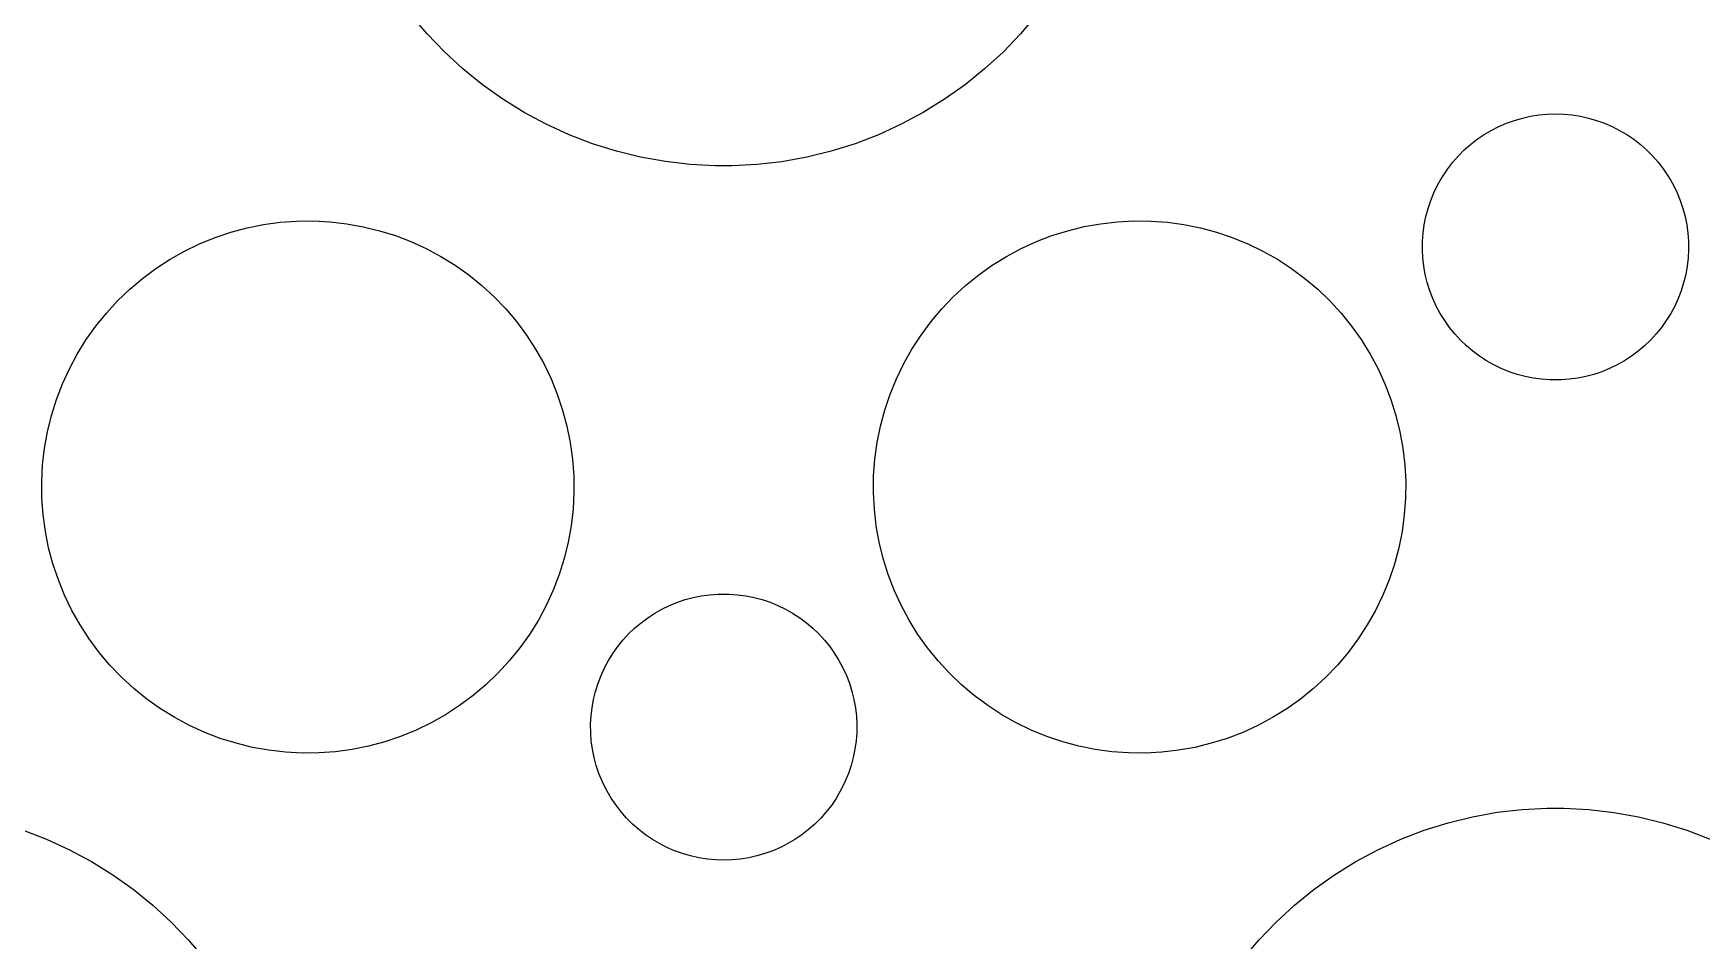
# Model space of a CAD drawing. Header units: metres. Extents: x -75 to 75, y 0 to 231.
# Drawn here: x -35.37 to -10.3, y 47.31 to 60.94 of the extents above; entities that cross this region are included whole.
import ezdxf

# ---------------------------------------------------------------- set-up
doc = ezdxf.new("R2010")
doc.units = ezdxf.units.M

msp = doc.modelspace()

# ---------------------------------------------------------------- linework, layer by layer
for p, q in [((-29.459, 60.9375), (-29.7012, 61.2244)), ((-20.2988, 61.2244), (-20.5421, 60.9364)), ((-29.1985, 60.6655), (-29.459, 60.9375)), ((-20.5421, 60.9364), (-20.8027, 60.6644)), ((-28.9211, 60.4103), (-29.1985, 60.6655)), ((-20.8027, 60.6644), (-21.0789, 60.4103)), ((-28.6266, 60.1727), (-28.9211, 60.4103)), ((-28.3203, 59.9545), (-28.6266, 60.1727)), ((-21.3734, 60.1727), (-21.6797, 59.9548)), ((-21.0789, 60.4103), (-21.3734, 60.1727)), ((-27.9991, 59.7557), (-28.3203, 59.9545)), ((-21.6797, 59.9548), (-22.0009, 59.7557)), ((-27.6684, 59.5783), (-27.9991, 59.7557)), ((-22.0009, 59.7557), (-22.3331, 59.5776)), ((-13.1176, 59.6371), (-12.9974, 59.6725)), ((-12.9974, 59.6725), (-12.8757, 59.6992)), ((-12.8757, 59.6992), (-12.7502, 59.7191)), ((-12.7502, 59.7191), (-12.6251, 59.7309)), ((-12.6251, 59.7309), (-12.5, 59.7355)), ((-12.5, 59.7355), (-12.3749, 59.7309)), ((-12.3749, 59.7309), (-12.2498, 59.7191)), ((-12.2498, 59.7191), (-12.1243, 59.6992)), ((-12.1243, 59.6992), (-12.0026, 59.6725)), ((-12.0026, 59.6725), (-11.8824, 59.6371)), ((-27.3243, 59.4212), (-27.6684, 59.5783)), ((-26.9737, 59.2861), (-27.3243, 59.4212)), ((-22.6757, 59.4212), (-23.0263, 59.2861)), ((-22.3331, 59.5776), (-22.6757, 59.4212)), ((-13.6765, 59.3525), (-13.5712, 59.4242)), ((-13.5712, 59.4242), (-13.4644, 59.4872)), ((-13.4644, 59.4872), (-13.3526, 59.5444)), ((-13.3526, 59.5444), (-13.2374, 59.5943)), ((-13.2374, 59.5943), (-13.1176, 59.6371)), ((-11.8824, 59.6371), (-11.7626, 59.5943)), ((-11.7626, 59.5943), (-11.6474, 59.5444)), ((-11.6474, 59.5444), (-11.5356, 59.4872)), ((-11.5356, 59.4872), (-11.4288, 59.4242)), ((-11.4288, 59.4242), (-11.3235, 59.3525)), ((-26.6125, 59.1732), (-26.9737, 59.2861)), ((-26.2482, 59.0836), (-26.6125, 59.1732)), ((-23.3875, 59.1732), (-23.7518, 59.0836)), ((-23.0263, 59.2861), (-23.3875, 59.1732)), ((-13.9587, 59.1038), (-13.8699, 59.1927)), ((-13.8699, 59.1927), (-13.7756, 59.2758)), ((-13.7756, 59.2758), (-13.6765, 59.3525)), ((-11.3235, 59.3525), (-11.2244, 59.2758)), ((-11.2244, 59.2758), (-11.1301, 59.1927)), ((-11.1301, 59.1927), (-11.0413, 59.1038)), ((-25.8755, 59.0164), (-26.2482, 59.0836)), ((-25.5016, 58.9733), (-25.8755, 59.0164)), ((-25.1263, 58.9531), (-25.5016, 58.9733)), ((-25, 58.9546), (-25.1263, 58.9531)), ((-24.8737, 58.9535), (-25, 58.9546)), ((-24.4987, 58.9733), (-24.8737, 58.9535)), ((-24.1245, 59.016), (-24.4987, 58.9733)), ((-23.7518, 59.0836), (-24.1245, 59.016)), ((-14.1186, 58.9104), (-14.0408, 59.0107)), ((-14.0408, 59.0107), (-13.9587, 59.1038)), ((-11.0413, 59.1038), (-10.9592, 59.0107)), ((-10.9592, 59.0107), (-10.8814, 58.9104)), ((-14.2723, 58.662), (-14.2323, 58.7341)), ((-14.2323, 58.7341), (-14.1891, 58.8058)), ((-14.1891, 58.8058), (-14.1186, 58.9104)), ((-10.8814, 58.9104), (-10.8109, 58.8058)), ((-10.8109, 58.8058), (-10.7681, 58.7345)), ((-10.7681, 58.7345), (-10.7277, 58.662)), ((-14.4154, 58.3122), (-14.3749, 58.4312)), ((-14.3749, 58.4312), (-14.328, 58.5476)), ((-14.328, 58.5476), (-14.2723, 58.662)), ((-10.7277, 58.662), (-10.672, 58.5476)), ((-10.672, 58.5476), (-10.6251, 58.4312)), ((-10.6251, 58.4312), (-10.5846, 58.3122)), ((-14.473, 58.0677), (-14.4478, 58.1909)), ((-14.4478, 58.1909), (-14.4154, 58.3122)), ((-10.5846, 58.3122), (-10.5522, 58.1909)), ((-10.5522, 58.1909), (-10.527, 58.0677)), ((-32.6431, 57.8758), (-32.4047, 57.9559)), ((-32.4047, 57.9559), (-32.1636, 58.0208)), ((-32.1636, 58.0208), (-31.9172, 58.0708)), ((-31.9172, 58.0708), (-31.6669, 58.1047)), ((-31.6669, 58.1047), (-31.4178, 58.123)), ((-31.4178, 58.123), (-31.1649, 58.1261)), ((-31.1649, 58.1261), (-30.9151, 58.1123)), ((-30.9151, 58.1123), (-30.6641, 58.0837)), ((-30.6641, 58.0837), (-30.4188, 58.0391)), ((-30.4188, 58.0391), (-30.1731, 57.9788)), ((-30.1731, 57.9788), (-29.9328, 57.9041)), ((-20.0672, 57.9041), (-19.8269, 57.9788)), ((-19.8269, 57.9788), (-19.5812, 58.0395)), ((-19.5812, 58.0395), (-19.3359, 58.0837)), ((-19.3359, 58.0837), (-19.0845, 58.1123)), ((-19.0845, 58.1123), (-18.8351, 58.1257)), ((-18.8351, 58.1257), (-18.5822, 58.1234)), ((-18.5822, 58.1234), (-18.3331, 58.1047)), ((-18.3331, 58.1047), (-18.0828, 58.0708)), ((-18.0828, 58.0708), (-17.8364, 58.0208)), ((-17.8364, 58.0208), (-17.5953, 57.9559)), ((-17.5953, 57.9559), (-17.3569, 57.8758)), ((-14.4993, 57.8197), (-14.4894, 57.9433)), ((-14.4894, 57.9433), (-14.473, 58.0677)), ((-10.527, 58.0677), (-10.5106, 57.9433)), ((-10.5106, 57.9433), (-10.5011, 57.8197)), ((-33.321, 57.5485), (-33.1032, 57.671)), ((-33.1032, 57.671), (-32.8773, 57.7805)), ((-32.8773, 57.7805), (-32.6431, 57.8758)), ((-29.9328, 57.9041), (-29.7001, 57.8144)), ((-29.7001, 57.8144), (-29.4701, 57.7091)), ((-29.4701, 57.7091), (-29.2507, 57.5912)), ((-20.7493, 57.5912), (-20.5299, 57.7091)), ((-20.5299, 57.7091), (-20.2999, 57.8144)), ((-20.2999, 57.8144), (-20.0672, 57.9041)), ((-17.3569, 57.8758), (-17.1227, 57.7805)), ((-17.1227, 57.7805), (-16.8968, 57.671)), ((-16.8968, 57.671), (-16.679, 57.5485)), ((-14.5, 57.6923), (-14.4993, 57.8197)), ((-14.4936, 57.5687), (-14.5, 57.6923)), ((-10.4996, 57.6923), (-10.5064, 57.5684)), ((-10.5011, 57.8197), (-10.4996, 57.6923)), ((-33.5327, 57.4108), (-33.321, 57.5485)), ((-29.2507, 57.5912), (-29.0359, 57.4585)), ((-29.0359, 57.4585), (-28.8319, 57.3135)), ((-21.1681, 57.3135), (-20.9641, 57.4581)), ((-20.9641, 57.4581), (-20.7493, 57.5912)), ((-16.679, 57.5485), (-16.4673, 57.4108)), ((-14.4791, 57.4436), (-14.4936, 57.5687)), ((-14.4569, 57.32), (-14.4791, 57.4436)), ((-10.5209, 57.4436), (-10.5434, 57.3185)), ((-10.5064, 57.5684), (-10.5209, 57.4436)), ((-33.9268, 57.0988), (-33.7349, 57.2609)), ((-33.7349, 57.2609), (-33.5327, 57.4108)), ((-28.8319, 57.3135), (-28.6354, 57.1548)), ((-21.3646, 57.1548), (-21.1681, 57.3135)), ((-16.4673, 57.4108), (-16.2651, 57.2609)), ((-16.2651, 57.2609), (-16.0732, 57.0988)), ((-14.4268, 57.198), (-14.4569, 57.32)), ((-14.389, 57.0766), (-14.4268, 57.198)), ((-10.5736, 57.1964), (-10.611, 57.0766)), ((-10.5434, 57.3185), (-10.5736, 57.1964)), ((-34.2773, 56.741), (-34.1084, 56.9248)), ((-34.1084, 56.9248), (-33.9268, 57.0988)), ((-28.6354, 57.1548), (-28.4504, 56.9843)), ((-28.4504, 56.9843), (-28.2764, 56.8027)), ((-21.7236, 56.8027), (-21.5496, 56.9843)), ((-21.5496, 56.9843), (-21.3646, 57.1548)), ((-16.0732, 57.0988), (-15.8916, 56.9248)), ((-15.8916, 56.9248), (-15.7227, 56.741)), ((-14.344, 56.9611), (-14.389, 57.0766)), ((-14.2921, 56.8466), (-14.344, 56.9611)), ((-10.6564, 56.9599), (-10.7086, 56.8451)), ((-10.611, 57.0766), (-10.6564, 56.9599)), ((-34.436, 56.5449), (-34.2773, 56.741)), ((-28.2764, 56.8027), (-28.1158, 56.612)), ((-21.8842, 56.612), (-21.7236, 56.8027)), ((-15.7227, 56.741), (-15.564, 56.5449)), ((-14.2323, 56.7341), (-14.2921, 56.8466)), ((-14.1651, 56.6273), (-14.2323, 56.7341)), ((-10.7677, 56.7341), (-10.8345, 56.6273)), ((-10.7086, 56.8451), (-10.7677, 56.7341)), ((-34.581, 56.3412), (-34.436, 56.5449)), ((-28.1158, 56.612), (-27.9652, 56.4087)), ((-22.0348, 56.4087), (-21.8842, 56.612)), ((-15.564, 56.5449), (-15.419, 56.3412)), ((-14.093, 56.5254), (-14.1651, 56.6273)), ((-14.0137, 56.4266), (-14.093, 56.5254)), ((-13.9297, 56.3354), (-14.0137, 56.4266)), ((-10.9863, 56.4266), (-11.0714, 56.3343)), ((-10.9077, 56.5243), (-10.9863, 56.4266)), ((-10.8345, 56.6273), (-10.9077, 56.5243)), ((-34.7149, 56.1249), (-34.581, 56.3412)), ((-27.9652, 56.4087), (-27.8282, 56.1981)), ((-27.8282, 56.1981), (-27.7054, 55.9803)), ((-22.2946, 55.9803), (-22.1718, 56.1981)), ((-22.1718, 56.1981), (-22.0348, 56.4087)), ((-15.419, 56.3412), (-15.2851, 56.1249)), ((-13.839, 56.2485), (-13.9297, 56.3354)), ((-13.7428, 56.1676), (-13.839, 56.2485)), ((-13.6417, 56.0925), (-13.7428, 56.1676)), ((-11.2572, 56.1676), (-11.3594, 56.0917)), ((-11.161, 56.2485), (-11.2572, 56.1676)), ((-11.0714, 56.3343), (-11.161, 56.2485)), ((-34.8335, 55.9036), (-34.7149, 56.1249)), ((-27.7054, 55.9803), (-27.5951, 55.7529)), ((-22.4049, 55.7529), (-22.2946, 55.9803)), ((-15.2851, 56.1249), (-15.1665, 55.9036)), ((-13.5353, 56.0234), (-13.6417, 56.0925)), ((-13.4274, 55.962), (-13.5353, 56.0234)), ((-13.3141, 55.9078), (-13.4274, 55.962)), ((-11.5742, 55.9612), (-11.6859, 55.9078)), ((-11.4647, 56.0234), (-11.5742, 55.9612)), ((-11.3594, 56.0917), (-11.4647, 56.0234)), ((-35.0273, 55.4424), (-34.9377, 55.6751)), ((-34.9377, 55.6751), (-34.8335, 55.9036)), ((-27.5951, 55.7529), (-27.5009, 55.5206)), ((-22.4991, 55.5206), (-22.4049, 55.7529)), ((-15.1665, 55.9036), (-15.0623, 55.6751)), ((-15.0623, 55.6751), (-14.9727, 55.4424)), ((-13.1966, 55.8598), (-13.3141, 55.9078)), ((-13.0772, 55.8193), (-13.1966, 55.8598)), ((-12.9574, 55.7873), (-13.0772, 55.8193)), ((-12.8342, 55.7625), (-12.9574, 55.7873)), ((-12.7083, 55.7453), (-12.8342, 55.7625)), ((-12.5839, 55.7358), (-12.7083, 55.7453)), ((-12.4996, 55.7354), (-12.5839, 55.7358)), ((-12.4157, 55.7362), (-12.4996, 55.7354)), ((-12.2917, 55.7453), (-12.4157, 55.7362)), ((-12.1658, 55.7625), (-12.2917, 55.7453)), ((-12.0426, 55.7873), (-12.1658, 55.7625)), ((-11.9228, 55.8193), (-12.0426, 55.7873)), ((-11.8034, 55.8598), (-11.9228, 55.8193)), ((-11.6859, 55.9078), (-11.8034, 55.8598)), ((-35.1028, 55.201), (-35.0273, 55.4424)), ((-27.5009, 55.5206), (-27.4204, 55.2822)), ((-22.5796, 55.2822), (-22.4991, 55.5206)), ((-14.9727, 55.4424), (-14.8972, 55.201)), ((-35.1627, 54.9568), (-35.1028, 55.201)), ((-27.4204, 55.2822), (-27.3552, 55.0392)), ((-22.6448, 55.0392), (-22.5796, 55.2822)), ((-14.8972, 55.201), (-14.8369, 54.9568)), ((-35.2077, 54.7092), (-35.1627, 54.9568)), ((-27.3552, 55.0392), (-27.3056, 54.7932)), ((-22.6944, 54.7932), (-22.6448, 55.0392)), ((-14.8369, 54.9568), (-14.7923, 54.7092)), ((-35.236, 54.4598), (-35.2077, 54.7092)), ((-27.3056, 54.7932), (-27.2717, 54.5441)), ((-22.7283, 54.5441), (-22.6944, 54.7932)), ((-14.7923, 54.7092), (-14.764, 54.4598)), ((-35.2497, 54.2103), (-35.236, 54.4598)), ((-27.2717, 54.5441), (-27.2533, 54.295)), ((-22.747, 54.295), (-22.7283, 54.5441)), ((-14.764, 54.4598), (-14.7507, 54.2103)), ((-35.2467, 53.9577), (-35.2497, 54.2103)), ((-27.2533, 54.295), (-27.2503, 54.0424)), ((-22.7493, 54.0424), (-22.747, 54.295)), ((-14.7507, 54.2103), (-14.753, 53.9577)), ((-35.2283, 53.7086), (-35.2467, 53.9577)), ((-27.2503, 54.0424), (-27.264, 53.791)), ((-22.736, 53.793), (-22.7493, 54.0424)), ((-14.753, 53.9577), (-14.7717, 53.7086)), ((-35.1944, 53.4595), (-35.2283, 53.7086)), ((-27.264, 53.791), (-27.2926, 53.5416)), ((-22.7077, 53.5435), (-22.736, 53.793)), ((-14.7717, 53.7086), (-14.806, 53.458)), ((-35.1448, 53.2135), (-35.1944, 53.4595)), ((-27.2926, 53.5416), (-27.3373, 53.2959)), ((-22.6631, 53.2959), (-22.7077, 53.5435)), ((-14.806, 53.458), (-14.8556, 53.212)), ((-35.0796, 52.9705), (-35.1448, 53.2135)), ((-27.3373, 53.2959), (-27.3975, 53.0502)), ((-22.6028, 53.0518), (-22.6631, 53.2959)), ((-14.8556, 53.212), (-14.9208, 52.969)), ((-34.9991, 52.7321), (-35.0796, 52.9705)), ((-27.3975, 53.0502), (-27.4727, 52.8103)), ((-22.5273, 52.8103), (-22.6028, 53.0518)), ((-14.9208, 52.969), (-15.0009, 52.7321)), ((-34.9049, 52.4998), (-34.9991, 52.7321)), ((-27.4727, 52.8103), (-27.5627, 52.5764)), ((-22.4377, 52.5776), (-22.5273, 52.8103)), ((-15.0009, 52.7321), (-15.0959, 52.4982)), ((-34.7946, 52.2724), (-34.9049, 52.4998)), ((-27.5627, 52.5764), (-27.6672, 52.3476)), ((-25.6966, 52.393), (-25.5768, 52.4334)), ((-25.5768, 52.4334), (-25.4574, 52.4654)), ((-25.4574, 52.4654), (-25.3342, 52.4902)), ((-25.3342, 52.4902), (-25.2083, 52.5074)), ((-25.2083, 52.5074), (-25.0843, 52.5166)), ((-25.0843, 52.5166), (-25.0004, 52.5173)), ((-25.0004, 52.5173), (-24.9161, 52.5169)), ((-24.9161, 52.5169), (-24.7917, 52.5074)), ((-24.7917, 52.5074), (-24.6658, 52.4902)), ((-24.6658, 52.4902), (-24.5426, 52.4654)), ((-24.5426, 52.4654), (-24.4232, 52.4334)), ((-24.4232, 52.4334), (-24.3034, 52.393)), ((-22.3335, 52.3491), (-22.4377, 52.5776)), ((-15.0959, 52.4982), (-15.2054, 52.2724)), ((-34.6718, 52.0546), (-34.7946, 52.2724)), ((-27.6672, 52.3476), (-27.7855, 52.1271)), ((-26.2428, 52.0851), (-26.1417, 52.1603)), ((-26.1417, 52.1603), (-26.0353, 52.2293)), ((-26.0353, 52.2293), (-25.9274, 52.2907)), ((-25.9274, 52.2907), (-25.8141, 52.3449)), ((-25.8141, 52.3449), (-25.6966, 52.393)), ((-24.3034, 52.393), (-24.1859, 52.3449)), ((-24.1859, 52.3449), (-24.0726, 52.2907)), ((-24.0726, 52.2907), (-23.9647, 52.2293)), ((-23.9647, 52.2293), (-23.8583, 52.1603)), ((-23.8583, 52.1603), (-23.7572, 52.0851)), ((-22.2145, 52.1271), (-22.3335, 52.3491)), ((-15.2054, 52.2724), (-15.3282, 52.0546)), ((-34.5348, 51.844), (-34.6718, 52.0546)), ((-27.919, 51.9115), (-28.0647, 51.7067)), ((-27.7855, 52.1271), (-27.919, 51.9115)), ((-26.5137, 51.8261), (-26.4297, 51.9173)), ((-26.4297, 51.9173), (-26.339, 52.0042)), ((-26.339, 52.0042), (-26.2428, 52.0851)), ((-23.7572, 52.0851), (-23.661, 52.0042)), ((-23.661, 52.0042), (-23.5703, 51.9173)), ((-23.5703, 51.9173), (-23.4863, 51.8261)), ((-22.081, 51.9115), (-22.2145, 52.1271)), ((-21.936, 51.7078), (-22.081, 51.9115)), ((-15.3282, 52.0546), (-15.4659, 51.8429)), ((-34.3842, 51.6407), (-34.5348, 51.844)), ((-28.0647, 51.7067), (-28.2227, 51.5118)), ((-26.6655, 51.6254), (-26.593, 51.7273)), ((-26.593, 51.7273), (-26.5137, 51.8261)), ((-23.4863, 51.8261), (-23.407, 51.7273)), ((-23.407, 51.7273), (-23.3349, 51.6254)), ((-21.7773, 51.5118), (-21.936, 51.7078)), ((-15.4659, 51.8429), (-15.6158, 51.6407)), ((-34.2236, 51.45), (-34.3842, 51.6407)), ((-34.0496, 51.2684), (-34.2236, 51.45)), ((-28.2227, 51.5118), (-28.3928, 51.3268)), ((-26.844, 51.2917), (-26.7921, 51.4061)), ((-26.7921, 51.4061), (-26.7323, 51.5186)), ((-26.7323, 51.5186), (-26.6655, 51.6254)), ((-23.3349, 51.6254), (-23.2677, 51.5186)), ((-23.2677, 51.5186), (-23.2079, 51.4061)), ((-23.2079, 51.4061), (-23.156, 51.2917)), ((-21.6084, 51.3279), (-21.7773, 51.5118)), ((-15.7776, 51.4488), (-15.9515, 51.2672)), ((-15.6158, 51.6407), (-15.7776, 51.4488)), ((-33.8646, 51.0979), (-34.0496, 51.2684)), ((-28.5732, 51.1539), (-28.7651, 50.9918)), ((-28.3928, 51.3268), (-28.5732, 51.1539)), ((-26.9268, 51.0548), (-26.889, 51.1761)), ((-26.889, 51.1761), (-26.844, 51.2917)), ((-23.156, 51.2917), (-23.111, 51.1761)), ((-23.111, 51.1761), (-23.0732, 51.0548)), ((-21.4268, 51.1539), (-21.6084, 51.3279)), ((-21.2349, 50.9918), (-21.4268, 51.1539)), ((-15.9515, 51.2672), (-16.1354, 51.0979)), ((-33.6681, 50.9392), (-33.8646, 51.0979)), ((-33.4641, 50.7942), (-33.6681, 50.9392)), ((-28.7651, 50.9918), (-28.9684, 50.8411)), ((-26.9791, 50.8091), (-26.9569, 50.9327)), ((-26.9569, 50.9327), (-26.9268, 51.0548)), ((-23.0732, 51.0548), (-23.0431, 50.9327)), ((-23.0431, 50.9327), (-23.0209, 50.8091)), ((-21.0327, 50.8419), (-21.2349, 50.9918)), ((-16.3319, 50.9392), (-16.5359, 50.7946)), ((-16.1354, 51.0979), (-16.3319, 50.9392)), ((-33.2493, 50.6615), (-33.4641, 50.7942)), ((-33.0299, 50.5436), (-33.2493, 50.6615)), ((-29.179, 50.7042), (-29.3968, 50.5817)), ((-28.9684, 50.8411), (-29.179, 50.7042)), ((-27.0004, 50.5604), (-26.9936, 50.6844)), ((-26.9936, 50.6844), (-26.9791, 50.8091)), ((-23.0209, 50.8091), (-23.0064, 50.684)), ((-23.0064, 50.684), (-23, 50.5604)), ((-20.821, 50.7042), (-21.0327, 50.8419)), ((-20.6032, 50.5817), (-20.821, 50.7042)), ((-16.7507, 50.6615), (-16.9716, 50.5428)), ((-16.5359, 50.7946), (-16.7507, 50.6615)), ((-32.7999, 50.4383), (-33.0299, 50.5436)), ((-32.5672, 50.3487), (-32.7999, 50.4383)), ((-29.6227, 50.4723), (-29.8569, 50.3769)), ((-29.3968, 50.5817), (-29.6227, 50.4723)), ((-26.9989, 50.433), (-27.0004, 50.5604)), ((-26.9894, 50.3094), (-26.9989, 50.433)), ((-23.0007, 50.433), (-23.0106, 50.3094)), ((-23, 50.5604), (-23.0007, 50.433)), ((-20.3773, 50.4723), (-20.6032, 50.5817)), ((-20.1431, 50.3769), (-20.3773, 50.4723)), ((-17.2001, 50.4383), (-17.4328, 50.3487)), ((-16.9716, 50.5428), (-17.2001, 50.4383)), ((-32.3269, 50.2739), (-32.5672, 50.3487)), ((-32.0812, 50.2132), (-32.3269, 50.2739)), ((-31.8359, 50.169), (-32.0812, 50.2132)), ((-31.5849, 50.1404), (-31.8359, 50.169)), ((-30.8331, 50.148), (-31.0822, 50.1297)), ((-30.5828, 50.182), (-30.8331, 50.148)), ((-30.3364, 50.2319), (-30.5828, 50.182)), ((-30.0949, 50.2968), (-30.3364, 50.2319)), ((-29.8569, 50.3769), (-30.0949, 50.2968)), ((-26.973, 50.185), (-26.9894, 50.3094)), ((-26.9478, 50.0618), (-26.973, 50.185)), ((-23.0274, 50.1835), (-23.0526, 50.0603)), ((-23.0106, 50.3094), (-23.0274, 50.1835)), ((-19.9051, 50.2968), (-20.1431, 50.3769)), ((-19.6636, 50.2319), (-19.9051, 50.2968)), ((-19.4172, 50.182), (-19.6636, 50.2319)), ((-19.1669, 50.148), (-19.4172, 50.182)), ((-18.9178, 50.1293), (-19.1669, 50.148)), ((-18.1641, 50.169), (-18.4155, 50.1404)), ((-17.9188, 50.2132), (-18.1641, 50.169)), ((-17.6731, 50.2739), (-17.9188, 50.2132)), ((-17.4328, 50.3487), (-17.6731, 50.2739)), ((-31.3351, 50.1266), (-31.5849, 50.1404)), ((-31.0822, 50.1297), (-31.3351, 50.1266)), ((-26.9154, 49.9405), (-26.9478, 50.0618)), ((-26.8749, 49.8215), (-26.9154, 49.9405)), ((-23.085, 49.939), (-23.1251, 49.8215)), ((-23.0526, 50.0603), (-23.085, 49.939)), ((-18.6649, 50.127), (-18.9178, 50.1293)), ((-18.4155, 50.1404), (-18.6649, 50.127)), ((-26.828, 49.7051), (-26.8749, 49.8215)), ((-26.7723, 49.5907), (-26.828, 49.7051)), ((-23.1728, 49.7036), (-23.2277, 49.5907)), ((-23.1251, 49.8215), (-23.1728, 49.7036)), ((-26.7319, 49.5182), (-26.7723, 49.5907)), ((-26.6891, 49.4469), (-26.7319, 49.5182)), ((-26.6186, 49.3423), (-26.6891, 49.4469)), ((-23.3116, 49.4457), (-23.3822, 49.3412)), ((-23.2677, 49.5186), (-23.3116, 49.4457)), ((-23.2277, 49.5907), (-23.2677, 49.5186)), ((-26.5408, 49.242), (-26.6186, 49.3423)), ((-26.4587, 49.1489), (-26.5408, 49.242)), ((-26.3699, 49.0601), (-26.4587, 49.1489)), ((-23.5424, 49.1478), (-23.6313, 49.0589)), ((-23.4596, 49.242), (-23.5424, 49.1478)), ((-23.3822, 49.3412), (-23.4596, 49.242)), ((-14.1125, 49.0795), (-13.7482, 49.1692)), ((-13.7482, 49.1692), (-13.3755, 49.2367)), ((-13.3755, 49.2367), (-13.0013, 49.2794)), ((-13.0013, 49.2794), (-12.6263, 49.2992)), ((-12.6263, 49.2992), (-12.5, 49.2981)), ((-12.5, 49.2981), (-12.3737, 49.2996)), ((-12.3737, 49.2996), (-11.9984, 49.2794)), ((-11.9984, 49.2794), (-11.6245, 49.2363)), ((-11.6245, 49.2363), (-11.2518, 49.1692)), ((-11.2518, 49.1692), (-10.8875, 49.0795)), ((-35.5263, 48.9666), (-35.1757, 48.8316)), ((-26.2756, 48.9769), (-26.3699, 49.0601)), ((-26.1765, 48.9002), (-26.2756, 48.9769)), ((-26.0712, 48.8285), (-26.1765, 48.9002)), ((-23.8247, 48.8995), (-23.9288, 48.8285)), ((-23.7244, 48.9769), (-23.8247, 48.8995)), ((-23.6313, 49.0589), (-23.7244, 48.9769)), ((-14.8243, 48.8316), (-14.4737, 48.9666)), ((-14.4737, 48.9666), (-14.1125, 49.0795)), ((-10.8875, 49.0795), (-10.5263, 48.9666)), ((-10.5263, 48.9666), (-10.1757, 48.8316)), ((-35.1757, 48.8316), (-34.8316, 48.6744)), ((-34.8316, 48.6744), (-34.5009, 48.497)), ((-25.9644, 48.7656), (-26.0712, 48.8285)), ((-25.8526, 48.7083), (-25.9644, 48.7656)), ((-25.7374, 48.6584), (-25.8526, 48.7083)), ((-25.6176, 48.6156), (-25.7374, 48.6584)), ((-24.2626, 48.6584), (-24.3824, 48.6156)), ((-24.1474, 48.7083), (-24.2626, 48.6584)), ((-24.0356, 48.7656), (-24.1474, 48.7083)), ((-23.9288, 48.8285), (-24.0356, 48.7656)), ((-15.4991, 48.497), (-15.1684, 48.6744)), ((-15.1684, 48.6744), (-14.8243, 48.8316)), ((-34.5009, 48.497), (-34.1797, 48.2983)), ((-25.4967, 48.5802), (-25.6176, 48.6156)), ((-25.3757, 48.5535), (-25.4967, 48.5802)), ((-25.2502, 48.5336), (-25.3757, 48.5535)), ((-25.1251, 48.5218), (-25.2502, 48.5336)), ((-25, 48.5172), (-25.1251, 48.5218)), ((-24.8749, 48.5218), (-25, 48.5172)), ((-24.7498, 48.5336), (-24.8749, 48.5218)), ((-24.6243, 48.5535), (-24.7498, 48.5336)), ((-24.5033, 48.5802), (-24.6243, 48.5535)), ((-24.3824, 48.6156), (-24.5033, 48.5802)), ((-15.8203, 48.2979), (-15.4991, 48.497)), ((-34.1797, 48.2983), (-33.8734, 48.0801)), ((-16.1266, 48.0801), (-15.8203, 48.2979)), ((-33.8734, 48.0801), (-33.5789, 47.8424)), ((-16.4211, 47.8424), (-16.1266, 48.0801)), ((-33.5789, 47.8424), (-33.3015, 47.5872)), ((-16.6985, 47.5872), (-16.4211, 47.8424)), ((-33.3015, 47.5872), (-33.041, 47.3152)), ((-16.959, 47.3152), (-16.6985, 47.5872)), ((-33.041, 47.3152), (-32.7988, 47.0284)), ((-17.2012, 47.0284), (-16.959, 47.3152))]:
    msp.add_line(p, q)

doc.saveas('drawing.dxf')
